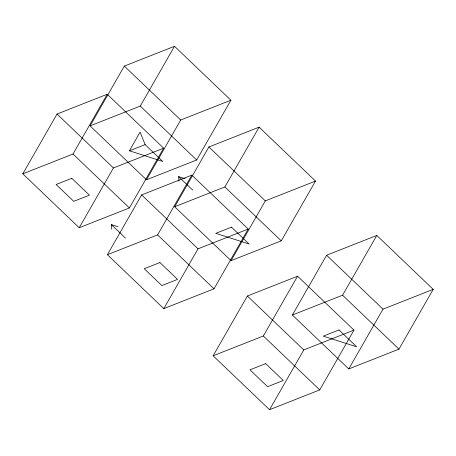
<?xml version="1.0" encoding="UTF-8"?>
<svg xmlns="http://www.w3.org/2000/svg" width="456" height="456" viewBox="0 0 456 456"><rect width="100%" height="100%" fill="white"/><g stroke="black" fill="none" stroke-linecap="round" stroke-linejoin="round"><path stroke-width="0.68" d="M22.8 173.833L57.034 114.051L107.234 94.249L163.63 148.166L129.396 207.947L79.196 227.749L22.8 173.833L73 154.031L107.234 94.249M90.077 125.873L124.317 66.091L174.511 46.29L230.913 100.206L196.673 159.982L146.473 179.784L90.077 125.873L140.277 106.071L174.511 46.29M79.196 227.749L113.436 167.968L163.63 148.166M146.473 179.784L180.713 120.008L230.913 100.206M107.394 254.704L141.634 194.923L191.828 175.121L248.229 229.037L213.989 288.819L163.795 308.621L107.394 254.704L157.594 234.903L191.828 175.121M174.676 206.745L208.911 146.963L259.111 127.161L315.506 181.078L281.272 240.859L231.072 260.661L174.676 206.745L224.871 186.943L259.111 127.161M163.795 308.621L198.029 248.839L248.229 229.037M231.072 260.661L265.306 200.879L315.506 181.078M213.14 355.794L247.374 296.018L297.574 276.216L353.97 330.127L319.736 389.908L269.536 409.71L213.14 355.794L263.34 335.992L297.574 276.216M292.37 315.022L326.604 255.24L376.804 235.438L433.2 289.355L398.966 349.136L348.766 368.938L292.37 315.022L342.564 295.22L376.804 235.438M269.536 409.71L303.776 349.929L353.97 330.127M348.766 368.938L383 309.157L433.2 289.355M129.453 150.799L145.139 144.615L162.763 161.464L129.39 150.793L140.089 132.109L145.139 144.615M179.014 181.231L178.627 176.626L185.284 178.758M111.731 229.191L111.344 224.586L118.007 226.717M326.604 255.24L383 309.157M124.317 66.091L180.713 120.008M208.911 146.963L265.306 200.879M342.564 295.22L398.966 349.136M140.277 106.071L196.673 159.982M224.871 186.943L281.272 240.859M178.627 176.626L192.723 190.106M57.034 114.051L113.436 167.968M141.634 194.923L198.029 248.839M247.374 296.018L303.776 349.929M73 154.031L129.396 207.947M157.594 234.903L213.989 288.819M263.34 335.992L319.736 389.908M111.344 224.586L125.446 238.066M71.797 178.302L56.111 184.492L73.735 201.341L89.422 195.151L71.797 178.302M231.494 227.168L215.808 233.358L249.118 244.017L231.494 227.168M159.919 262.548L144.233 268.732L161.857 285.581L177.544 279.397L159.919 262.548M339.002 329.945L323.315 336.135L356.626 346.794L339.002 329.945M265.666 363.637L249.979 369.827L267.598 386.677L283.29 380.486L265.666 363.637"/></g></svg>
